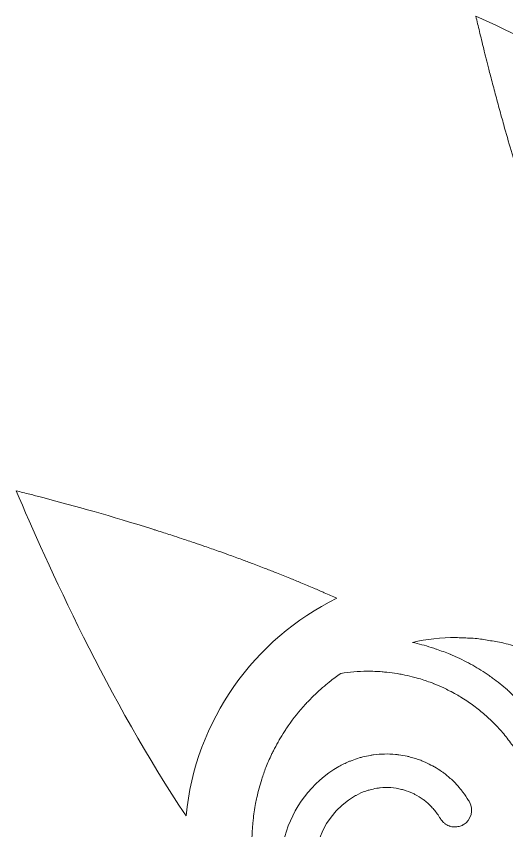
# Model space of a CAD drawing. Header units: millimetres. Extents: x -416 to 1516, y -417 to 43.
# Drawn here: x 453.3 to 467.93, y -41.05 to -16.74 of the extents above; entities that cross this region are included whole.
import ezdxf

# ---------------------------------------------------------------- set-up
doc = ezdxf.new("R2010")
doc.units = ezdxf.units.MM
doc.header["$MEASUREMENT"] = 0
doc.layers.add('Layer 3', color=7, linetype='Continuous')

msp = doc.modelspace()

# ---------------------------------------------------------------- linework, layer by layer
at = {"layer": 'Layer 3', "lineweight": 0}
for points, knots in [([(476.102033029846, -21.75757066961607), (473.3750676984965, -22.4785860909853), (471.2087916573714, -24.58986979542709), (470.4082375939865, -27.2838914011989), (470.1954168203852, -26.80932949810574), (469.9911226581099, -26.32462609517787), (469.7955273619348, -25.83527181334491), (469.795010597612, -25.83393683884438), (469.7944938332893, -25.83260186434384), (469.7938909415793, -25.83126688984331), (469.5982095180171, -25.34154656661504), (469.4111408331681, -24.84719689632847), (469.2330293965807, -24.35368696806643), (469.1304516785073, -24.06959578161402), (469.0315774380807, -23.78606442317796), (468.9349425097194, -23.50358812523426), (468.905142433772, -23.41651333684456), (468.8764620138573, -23.32999837647123), (468.8471787022327, -23.24320350208971), (468.7805161045931, -23.04539042569603), (468.7150592903733, -22.8482448365526), (468.6513250238962, -22.65241269006293), (468.6204052919161, -22.5573711183636), (468.5898300694845, -22.4626740562128), (468.5595993566014, -22.36823537622339), (468.4968124913827, -22.17199412464484), (468.4357481739067, -21.97738929342179), (468.3759757672376, -21.78427015962676), (468.3510849523567, -21.7039133074333), (468.325677373153, -21.62291049983637), (468.3013033225948, -21.54322113489318), (468.1368861405613, -21.00449432838724), (467.9843545379518, -20.48109819679066), (467.8442252790893, -19.9807196094049), (467.8220044132095, -19.90139628585703), (467.8009032033623, -19.82441993360847), (467.7793713565795, -19.74628086163365), (467.7315706567217, -19.5735954504355), (467.6848896128965, -19.4031062876092), (467.6401894989754, -19.23679430305877), (467.6182270152569, -19.15525319929226), (467.596609041087, -19.0744011146228), (467.5754217038527, -18.99451796305857), (467.5319273733514, -18.83068214088816), (467.4901555905927, -18.6709158377597), (467.4497618460282, -18.51463769381005), (467.4323641138277, -18.4474368000009), (467.4143634899173, -18.37857795398946), (467.3975686494267, -18.31286275760833), (467.3445141789538, -18.10516656354132), (467.2936990205464, -17.90343469103316), (467.2464150850113, -17.71186585020649), (467.2017149710902, -17.53073995506948), (467.1593402966216, -17.35648271905619), (467.1198939533155, -17.19131192238524), (467.0818256482035, -17.03229923389418), (467.0462550373183, -16.88110260578527), (467.0130959932728, -16.7382603342281), (469.0245149923359, -17.64111220167817), (472.8475374523176, -19.4827741207056), (476.102033029846, -21.75757066961607)], [0, 0, 0, 0, 1, 1, 1, 2, 2, 2, 3, 3, 3, 4, 4, 4, 5, 5, 5, 6, 6, 6, 7, 7, 7, 8, 8, 8, 9, 9, 9, 10, 10, 10, 11, 11, 11, 12, 12, 12, 13, 13, 13, 14, 14, 14, 15, 15, 15, 16, 16, 16, 17, 17, 17, 18, 18, 18, 19, 19, 19, 20, 20, 20, 20]), ([(453.2998072868487, -30.9070337274958), (453.4275342019643, -30.93868554226654), (453.5625388812925, -30.97259820094947), (453.7036586051071, -31.00855638507676), (453.8160548453134, -31.0371937412979), (453.9348245121674, -31.06802734589089), (454.0551444719897, -31.09937771480666), (454.0820162167747, -31.10637556501107), (454.1066917131878, -31.11264133242487), (454.1338649038277, -31.1197468418632), (455.0347573732205, -31.35577894629638), (456.141494297857, -31.66568681704139), (457.3461149979682, -32.04490570258026), (457.3773361758032, -32.05474575656001), (457.4079113982348, -32.06411210991053), (457.4393478945378, -32.07405982312419), (457.4745309321809, -32.08504106498342), (457.509713969824, -32.0959577113023), (457.5454568354834, -32.10732652640363), (457.6811505339087, -32.15054094289673), (457.8196433724158, -32.19595160776169), (457.9574902555193, -32.24091010384419), (458.0474072476844, -32.27008575623491), (458.1373242398494, -32.29923987677883), (458.22827476066, -32.32931986673442), (458.3597051534222, -32.37285726092927), (458.49277196654, -32.41811720286673), (458.6257095885771, -32.46318335818316), (458.7252297844072, -32.49683763470469), (458.8248791713181, -32.53068569784727), (458.9251314499389, -32.5652227800869), (459.0568202248626, -32.6106980404922), (459.1894564010447, -32.65740061616412), (459.3221787046139, -32.70434004215065), (459.4263928430427, -32.74113796830247), (459.5307361725522, -32.77828040400282), (459.6353809479167, -32.81604726325988), (459.7655624935656, -32.8629866892464), (459.8961316124565, -32.91065819802355), (460.0268729861218, -32.95899719405096), (460.1347906021972, -32.99889570613951), (460.2427082182727, -33.03933251439763), (460.3507980891224, -33.08017842774462), (460.4814533354005, -33.12950788872404), (460.6122377727593, -33.17911726371164), (460.7431083375052, -33.22982476288516), (460.8515427179034, -33.27185492780521), (460.9598909709146, -33.31476789844335), (461.0682822876192, -33.35778852831541), (461.1987222154295, -33.40946496059416), (461.3292052069334, -33.46096913809864), (461.4595159436629, -33.51398054487792), (461.5705341456751, -33.55921895496861), (461.6812939655259, -33.60564161663235), (461.7919676579895, -33.65206427829609), (461.9197376367987, -33.70531253538999), (462.0477229340758, -33.75795790077396), (462.174890021175, -33.8125196005216), (462.2806113888786, -33.85786566984621), (462.3852992279367, -33.90469743659882), (462.4903315765432, -33.95118469380291), (462.6145272687865, -34.00578945724412), (462.7392827890461, -34.05953294681402), (462.8626172074181, -34.11538655736863), (460.3992016806902, -35.3276510630877), (458.638111932324, -37.75500074645439), (458.3660355163764, -40.61089877633937), (456.0692334200539, -37.18442833855666), (454.2010873294836, -33.04966780085338), (453.2998072868487, -30.9070337274958)], [0, 0, 0, 0, 1, 1, 1, 2, 2, 2, 3, 3, 3, 4, 4, 4, 5, 5, 5, 6, 6, 6, 7, 7, 7, 8, 8, 8, 9, 9, 9, 10, 10, 10, 11, 11, 11, 12, 12, 12, 13, 13, 13, 14, 14, 14, 15, 15, 15, 16, 16, 16, 17, 17, 17, 18, 18, 18, 19, 19, 19, 20, 20, 20, 21, 21, 21, 22, 22, 22, 23, 23, 23, 23]), ([(463.7676437913932, -36.29253618111905), (463.7693232754422, -36.29251464927226), (463.7710027594913, -36.29270843589331), (463.7726391798468, -36.29268690404653), (463.920433776164, -36.29145958877991), (464.0677116081584, -36.2981129294358), (464.2143434847494, -36.30922336237573), (464.2629623947849, -36.31292684002237), (464.3112798589656, -36.31912801189582), (464.3596834505333, -36.324166464043), (464.460840066719, -36.33458787788588), (464.561566045969, -36.34750698595557), (464.6616460698155, -36.36367740288946), (464.7156479415468, -36.37244086453006), (464.7694775585038, -36.38202253634842), (464.8231349206866, -36.39244395019129), (464.9208895050805, -36.41143503905374), (465.0178689429903, -36.43380662786107), (465.1142885528837, -36.45826680580635), (465.1639409915649, -36.47086293617429), (465.2138948761011, -36.48227481496918), (465.2631166778466, -36.49629204722479), (465.3933843508826, -36.5332406963041), (465.5220586672567, -36.5752062656838), (465.6490965632752, -36.62190884135572), (465.6503023466951, -36.62236101013816), (465.6515081301149, -36.6226839878399), (465.6527139135347, -36.62313615662234), (465.6866911677581, -36.63566769144993), (465.7198502118036, -36.64964186001198), (465.7534829564783, -36.66294854132376), (465.7571864341249, -36.66441270690498), (465.7608037843844, -36.66611372280083), (465.7645072620311, -36.66759942022884), (465.8642427763291, -36.70721801830921), (465.9634615263043, -36.74806393165621), (466.0606993463755, -36.7936683831422), (466.1143567085583, -36.81881758018453), (466.1662915229984, -36.84756259563958), (466.2191306750034, -36.87454199965844), (466.2899704509189, -36.9103063971647), (466.3605087809793, -36.94647989975982), (466.4296260091522, -36.98575398829166), (466.4864270209652, -37.01813788585302), (466.5417638671971, -37.05336398718969), (466.5974452229774, -37.08792260127611), (466.660145960809, -37.12659379809804), (466.7225452527856, -37.16588941847667), (466.7836956976487, -37.20742435092071), (466.8401521999132, -37.24583716558124), (466.8952737276772, -37.28629550568615), (466.9503091280541, -37.32701222795244), (467.0079714137385, -37.36960222088884), (467.0649016166323, -37.41320421062404), (467.1209274819611, -37.45827036594046), (467.1754461180152, -37.50221686522418), (467.2291896075851, -37.54732608423417), (467.2820718232837, -37.593641086664), (467.3352985485308, -37.64032213048913), (467.3874917451323, -37.68842427620194), (467.4389959226368, -37.73749535501996), (467.4905862275284, -37.78658796568477), (467.5419612139522, -37.83596049035776), (467.5917859074077, -37.8874000723219), (467.6408785180724, -37.93830135811646), (467.6884638994625, -37.99114051012148), (467.7356617076104, -38.04438876721537), (467.7838499807103, -38.09845523448701), (467.8325119544394, -38.1519618737423), (467.8787192976354, -38.20835378046648), (467.9250988956056, -38.26521938781989), (467.9692822452039, -38.32447503016618), (468.0132502763344, -38.38394599098031), (468.0564431609807, -38.44147908558399), (468.1009710201275, -38.49759107829999), (468.1420537837892, -38.55732042127551), (468.1861510060004, -38.62135613360759), (468.2266739416456, -38.68885847327171), (468.2679289600815, -38.7557579212259), (468.3026813607889, -38.81141774515947), (468.3395438824811, -38.86503204364867), (468.3724445443652, -38.92243594717164), (468.9172863953575, -39.87224877245502), (469.0597410936726, -40.97726314934891), (468.7734536588483, -42.0340461894493), (468.4871662240241, -43.09082922954968), (467.806587610913, -43.97294592854791), (466.8567747856296, -44.5176155247659), (466.8552244926612, -44.51854139417757), (466.8535019449186, -44.51920888142783), (466.8519085882567, -44.52011321899271), (466.7483404052313, -44.57930426579866), (466.6419730821243, -44.63085150699671), (466.5340554660488, -44.67768327374932), (466.4991738742606, -44.69282016203764), (466.4636032633754, -44.70537322871202), (466.4282910346516, -44.71921820619337), (466.3513362142498, -44.74940585538287), (466.273692374751, -44.77711734219235), (466.1951011339938, -44.80106075581484), (466.1550949626713, -44.81324778109391), (466.1149596002682, -44.82463812804201), (466.0745658557036, -44.83518873296559), (465.9949841499943, -44.85603156065135), (465.914713425188, -44.87310631515012), (465.8339259360589, -44.88759724803495), (465.7974940513024, -44.89414292945693), (465.7613205487073, -44.90195898983909), (465.7246302817894, -44.90719122860731), (465.608272181775, -44.92383534617043), (465.4911819989701, -44.93580705298167), (465.3734889244553, -44.93931674400726), (465.373316669681, -44.93933827585405), (465.3732305422939, -44.93933827585405), (465.3731444149067, -44.93933827585405), (465.2351252770289, -44.94338626304922), (465.0965463111347, -44.93505343834427), (464.9580965363212, -44.9208639513144), (464.9250236196629, -44.9174834513695), (464.8919076393109, -44.91350005971468), (464.8587916589589, -44.90906449927742), (464.7202126930648, -44.89043945181029), (464.5818059819449, -44.86589314647788), (464.4446050542448, -44.82870764708397), (463.6250168383038, -44.60684349783387), (462.9408208749332, -44.07888261471934), (462.5182799136673, -43.34232119997292), (461.8478643322377, -42.17374481137617), (462.2531798160774, -40.67736758735791), (463.4215839498999, -40.00695200592829), (463.4268377205148, -40.00391601553191), (463.4324790643719, -40.00219346778929), (463.4377758986805, -39.99922207293326), (463.5317839417343, -39.94657670754929), (463.6288064433376, -39.90474032925029), (463.727206983135, -39.86996639669604), (463.7607105367291, -39.8581238809655), (463.7946016635652, -39.84914510085706), (463.8284497267078, -39.8393265787241), (463.904371018464, -39.81734256315885), (463.980809074543, -39.80016014942617), (464.0578069586384, -39.78820997446171), (464.0909660026839, -39.78306386308062), (464.1240389193423, -39.77701341413465), (464.1572840907749, -39.77367597788331), (464.2639097960434, -39.76306077741938), (464.3708369471669, -39.75856062144178), (464.4767305696447, -39.76633361813037), (464.4770750791932, -39.76635514997716), (464.4773765250482, -39.76631208628359), (464.4777210345968, -39.76633361813037), (464.583873039236, -39.7741927422061), (464.6883455598262, -39.79423889156089), (464.791267787448, -39.81990485292601), (464.8129718890051, -39.82530934646849), (464.8346759905622, -39.83047698969637), (464.8561217099578, -39.83665662972304), (464.9556849694816, -39.86533704963774), (465.0531811717141, -39.90116604268434), (465.146887768913, -39.94610300692007), (465.1619600616609, -39.95331617559231), (465.1762141442312, -39.96212270092648), (465.1910711185113, -39.96974497468759), (465.2765094865455, -40.01360534658418), (465.3586750138687, -40.06420518652379), (465.436964808771, -40.1213076441918), (465.4506590633248, -40.13129842109903), (465.4650423369758, -40.1401049464332), (465.4784782093682, -40.15048329658251), (465.5618495201113, -40.2148850503099), (465.6394502959166, -40.28789954275042), (465.7117973011068, -40.36717980260473), (465.7269557212419, -40.38380238832106), (465.7413820585864, -40.40132931160227), (465.7559806507051, -40.41861938456886), (465.8277247641855, -40.50330413796566), (465.8951625083092, -40.5930704072032), (465.9522649659772, -40.69269826226727), (465.9721603924045, -40.72734300374081), (465.9963621881884, -40.7576813758578), (466.0225449138763, -40.78558664928832), (466.030210251331, -40.79372568737222), (466.0386076715763, -40.80044362356846), (466.0466605822731, -40.80797976994244), (466.0665560087004, -40.82649715817566), (466.0872265816119, -40.8433565942066), (466.1095335748789, -40.85819203663996), (466.1197827339475, -40.86501763207011), (466.129945765629, -40.87134799502426), (466.1406255616333, -40.87737691212345), (466.1638799561587, -40.89051133866096), (466.1879525608619, -40.90134185759271), (466.2128864394364, -40.91057901986254), (466.2227910889565, -40.91423943381562), (466.2322651015409, -40.9186534624061), (466.2423420058353, -40.92168945280248), (466.2777403619462, -40.93234771695997), (466.3139569282349, -40.94007764995499), (466.3509486410078, -40.94270453526249), (466.3509486410078, -40.94270453526249), (466.3509486410078, -40.94270453526249), (466.3509917047014, -40.94270453526249), (466.393064933315, -40.94569746196531), (466.4354396077835, -40.94134802891518), (466.4776420274778, -40.93346737299267), (466.4893553521277, -40.93131418831439), (466.500724167229, -40.92875189854723), (466.5123513644917, -40.92571590815086), (466.5516254530236, -40.91542368538867), (466.5903397135391, -40.9014925805202), (466.627417553699, -40.88097273053618), (466.6301736300873, -40.87948703310816), (466.6331880886369, -40.87925018279355), (466.6358580376379, -40.87769988982519), (466.875464428637, -40.74024057996372), (466.9581467202831, -40.43466061042206), (466.8208596651958, -40.1952264741972), (466.8125914360313, -40.18084320054628), (466.8020408311077, -40.16869923896077), (466.7935572834753, -40.1545097519309), (466.74192391489, -40.06790866417043), (466.6862425591097, -39.98522637252444), (466.6271161078441, -39.90611836744439), (466.6016654649468, -39.87207651768076), (466.5750090386297, -39.8397141519662), (466.5482664849255, -39.80709340409024), (466.4977097086794, -39.74544772675105), (466.4449566840615, -39.68660118949362), (466.3900935384589, -39.63010162353552), (466.3634371121418, -39.60269158258101), (466.3377280870831, -39.57437720406161), (466.3101242595076, -39.54819447837371), (466.2305856174918, -39.47263922801282), (466.1477741347651, -39.4015195380892), (466.061043855924, -39.33636416972441), (466.0371004423015, -39.31840660950755), (466.0117789904849, -39.30307593459818), (465.9873618762332, -39.28593658455907), (465.9181585206733, -39.2372961426767), (465.8473618084514, -39.19160556380357), (465.7744980389384, -39.14951080334318), (465.7409083579572, -39.13011060939186), (465.7071464222017, -39.11150709377151), (465.6728677221235, -39.09352800170787), (465.5968172392866, -39.05362948961931), (465.5192164634813, -39.0175636462581), (465.4401515220948, -38.98472757991431), (465.4152607072139, -38.97439229345856), (465.3911450388172, -38.96231292741341), (465.3659527780813, -38.95268819190149), (465.2635903784758, -38.91352176260356), (465.159074794192, -38.88107326950186), (465.0530089169399, -38.8538354833216), (465.022562885589, -38.84601942293944), (464.9917723446896, -38.84037807908235), (464.9610679311773, -38.83357401549898), (464.8786009579991, -38.81525041388681), (464.7954880294175, -38.8004795669938), (464.7115999543516, -38.789455261441), (464.6784409103061, -38.78510582839087), (464.645540248422, -38.78049801317935), (464.6122089496022, -38.77731129985549), (464.3958569531285, -38.75655459955686), (464.1767488802666, -38.75965518549359), (463.9585451449696, -38.78904615635213), (463.9265488206503, -38.79335252570869), (463.8948970058796, -38.79996280267101), (463.8629868089475, -38.80538882806028), (463.7885727464661, -38.81800649027501), (463.7145893209203, -38.83312184671654), (463.640864277536, -38.85181148972402), (463.6051214118765, -38.86087639721958), (463.569679992072, -38.87065185565898), (463.5341524448804, -38.881159396889), (463.4608149747381, -38.9028204347525), (463.3882526510801, -38.92814188656909), (463.3160779006641, -38.95602562815283), (463.2848997865225, -38.96806193050442), (463.2535494176068, -38.97889244943617), (463.2226296856267, -38.99211300336082), (463.1212146872796, -39.03545661093462), (463.0208332175782, -39.0833434381796), (462.9228202510228, -39.13947696274239), (461.2762368638476, -40.08446665434641), (460.7050400323932, -42.19303734609358), (461.6496852144487, -43.839792988043), (462.2052068614452, -44.80820932894673), (463.1045490378697, -45.50222381445031), (464.1820026508816, -45.79402340205097), (464.5456324793497, -45.89255313292912), (464.91460220582, -45.94112897927113), (465.2813326202248, -45.94112897927113), (465.2813756839184, -45.94112897927113), (465.281418747612, -45.94112897927113), (465.281418747612, -45.94112897927113), (465.2814618113055, -45.94112897927113), (465.2815048749991, -45.94112897927113), (465.2815048749991, -45.94112897927113), (465.2816771297734, -45.94112897927113), (465.2818493845476, -45.94110744742435), (465.2820216393219, -45.94110744742435), (465.2821938940962, -45.94110744742435), (465.2823661488704, -45.94112897927113), (465.2824522762575, -45.94112897927113), (466.0028217422233, -45.94112897927113), (466.7140617051531, -45.75319902055076), (467.3555384845066, -45.38509056795181), (468.5370339811731, -44.70726803122891), (469.3836661966732, -43.6101773739511), (469.7398890698481, -42.29552893677976), (470.0959396882486, -40.98088049960842), (469.9188617803068, -39.60628740099374), (469.2410392435839, -38.42479190432731), (469.1383753981234, -38.24573306648144), (469.0255485209815, -38.07636355968785), (468.9082430197087, -37.91164493179934), (468.9048840516106, -37.90695098920069), (468.9015250835125, -37.90234317398917), (468.8981661154144, -37.89764923139052), (468.897606287398, -37.89687408490633), (468.8970464593817, -37.89609893842215), (468.8964866313653, -37.89532379193797), (468.8782276252935, -37.86987314904069), (468.8602700650766, -37.84425025136914), (468.8417526768434, -37.81914411802038), (468.8412359125206, -37.81847663077011), (468.840805275585, -37.81780914351985), (468.8402885112621, -37.81714165626958), (468.8378769444225, -37.81386881555859), (468.8355515049699, -37.81048831561369), (468.8331399381303, -37.80723700674949), (468.7160066916318, -37.64983920676713), (468.593447419744, -37.49847032388397), (468.4640840842729, -37.3550036287701), (468.4617586448203, -37.35241980715616), (468.4592609505935, -37.35002977216327), (468.456935511141, -37.3474890142429), (468.4565910015925, -37.34710144100081), (468.4562034283504, -37.34671386775872), (468.4558158551083, -37.34632629451662), (468.4424661101029, -37.3315769794704), (468.4284273460005, -37.31777506568262), (468.4149484099145, -37.30317647356387), (468.4140440723496, -37.30220754045865), (468.4130966710912, -37.30130320289377), (468.4122353972199, -37.30033426978854), (468.4074122635406, -37.29536041318171), (468.4026752572483, -37.29038655657488), (468.3979382509561, -37.28532657258092), (468.277101526811, -37.15551106832735), (468.1515277963736, -37.03172448117297), (468.0213893144183, -36.91398834296455), (468.0162216711904, -36.90938052775303), (468.0112262827368, -36.9046650533076), (468.0061447668961, -36.89997111070895), (468.005455747799, -36.89934668715224), (468.004766728702, -36.89870073174876), (468.0040777096049, -36.89805477634528), (467.9888331620827, -36.88440358548497), (467.9743206973511, -36.8699557162937), (467.9589469587481, -36.85645524836088), (467.9586024491996, -36.85613227065914), (467.9582579396511, -36.8558092929574), (467.9579134301026, -36.85548631525565), (467.9558463728114, -36.85363457643233), (467.9538654429074, -36.8516751783751), (467.9517983856163, -36.84984497139856), (467.8084824134298, -36.72418511357407), (467.6595681610799, -36.60672888937383), (467.5065197941477, -36.49566762366809), (467.5037637177595, -36.49366516191729), (467.5009215139842, -36.49179189124719), (467.498165437596, -36.48978942949638), (467.4977778643538, -36.48950951548821), (467.4973902911118, -36.48922960148003), (467.4969596541761, -36.48894968747185), (467.4703462915526, -36.46967868460124), (467.4433884193805, -36.45113976452124), (467.4165166745955, -36.43232093043306), (467.4158276554985, -36.43184722980384), (467.4151386364014, -36.43135199732784), (467.4144496173044, -36.43087829669862), (467.4112629039805, -36.42868204832676), (467.4081623180438, -36.42644273626135), (467.4049756047199, -36.4242464878895), (467.2464150850113, -36.31393883682117), (467.0849262341403, -36.20856197866608), (466.9177529757185, -36.11388644836206), (466.7488571695541, -36.01826351679959), (466.574879847549, -35.9334495723221), (466.3984909587042, -35.85408318508066), (466.3964239014131, -35.85315731566899), (466.3943568441219, -35.85238216918481), (466.3922897868308, -35.85145629977315), (466.3919022135887, -35.85128404499889), (466.391471576653, -35.85111179022463), (466.3910840034109, -35.85093953545037), (466.3444029595858, -35.82998904853069), (466.2971190240507, -35.81110561890217), (466.25000734329, -35.79131785170876), (466.2495767063543, -35.7911455969345), (466.2492321968058, -35.79097334216024), (466.2488015598701, -35.79080108738597), (466.2460454834819, -35.78963836765971), (466.2432894070937, -35.78845411608665), (466.2405333307055, -35.78729139636037), (466.1084139188462, -35.73210527305603), (465.9748303414056, -35.6815269649632), (465.8394380888353, -35.63547034469477), (465.83659588506, -35.63450141158955), (465.8337536812846, -35.6335540103311), (465.8308253501222, -35.63258507722588), (465.8303947131865, -35.6324343542984), (465.8299210125573, -35.63228363137092), (465.829447311928, -35.63213290844344), (465.7800963191019, -35.61542419533998), (465.7311759632113, -35.59796186759912), (465.6814804608366, -35.58248046976227), (465.6813082060623, -35.58243740606871), (465.6811359512881, -35.58235127868158), (465.6809636965138, -35.58230821498801), (465.6796717857068, -35.58192064174592), (465.678466002287, -35.58142540926992), (465.67717409148, -35.58103783602782), (465.4929476104063, -35.52384925097268), (465.3070847089771, -35.47230200977463), (465.1183796037725, -35.43208051998434), (465.5401884822478, -35.3394289832779), (465.9767251439225, -35.28723578667636), (466.425879467812, -35.28719272298279), (466.48298192548, -35.28719272298279), (466.5383187717118, -35.29419057318721), (466.5950336561377, -35.29576239800236), (466.7469623670372, -35.29998263997179), (466.8991494600982, -35.30357845838451), (467.0481498398352, -35.3187584103664), (467.1850493216803, -35.33271104708166), (467.3185037080402, -35.35777411673686), (467.4526040498035, -35.38066246986698), (467.5189221378946, -35.39200975312152), (467.587091964809, -35.39786641544645), (467.652721033803, -35.41132381968571), (467.8275596296794, -35.44719587642587), (467.9984794294414, -35.49348934700892), (468.1675905540736, -35.54402459140817), (468.1902420568891, -35.55078559129797), (468.2139701520438, -35.55476898295279), (468.2365355274721, -35.56178836500399), (470.717004276852, -36.33501851482153), (472.5227510754457, -38.65298641653154), (472.5227510754457, -41.3846456904797), (472.5227510754457, -44.53647742254765), (470.1187634458384, -47.13756757760484), (467.0481498398352, -47.450532970593), (466.8991494600982, -47.46571292257489), (466.7470054307308, -47.4693302728344), (466.5950336561377, -47.47352898295705), (466.5383187717118, -47.47510080777219), (466.4829388617864, -47.48209865797661), (466.4258364041184, -47.48209865797661), (463.0640691659181, -47.48175414842808), (460.3290939875653, -44.74649905606719), (460.3290939875653, -41.3846456904797), (460.3290939875653, -41.2107760277085), (460.3390847644725, -41.0392748680834), (460.3534680381235, -40.8690440874185), (460.3569992609958, -40.82647562632888), (460.361047248191, -40.78403635631996), (460.3655258723218, -40.74170474554495), (460.3832681140709, -40.57349795847763), (460.4053167251765, -40.40654001852371), (460.4365809667051, -40.24266113265973), (460.4483804187421, -40.18047715915097), (460.4638833484257, -40.11964969198953), (460.4776637303667, -40.05815473757782), (460.5185742392541, -39.87498331699644), (460.5649969009178, -39.69383589001265), (460.6219271038116, -39.51725321454681), (460.6599954089236, -39.3995170763384), (460.7015088095208, -39.28337429479191), (460.7463811782162, -39.16886793360092), (460.7977131009465, -39.03793277331464), (460.8546433038402, -38.9098398168037), (460.9145879652835, -38.78346940803538), (460.933277608291, -38.74406612842283), (460.953603671654, -38.70561025006873), (460.9731545885328, -38.66665913923863), (461.0169934285826, -38.57915371391328), (461.0624686889878, -38.49263875353994), (461.1103555162329, -38.40756642690106), (461.1341266750811, -38.36534247535996), (461.1583284708649, -38.32344150152061), (461.1831331583588, -38.28184197353622), (461.2330009155077, -38.19795389847039), (461.2851941121093, -38.11561611637291), (461.3389376016792, -38.03437645846137), (461.3626226331403, -37.99852593356798), (461.3855325181172, -37.96215864435182), (461.4099926960624, -37.92682488378122), (461.5679503240611, -37.6987380308109), (461.7408941174207, -37.48193386555477), (461.9276182927213, -37.27774736251337), (461.9565570947973, -37.24605248404907), (461.9868739350675, -37.21562798454496), (462.0165017562407, -37.18455752963736), (462.0835088634288, -37.11427758173826), (462.151894008811, -37.04531107649292), (462.2221739567101, -36.97826090561124), (462.256883293724, -36.9451233934125), (462.2920232676735, -36.91239498630262), (462.3275077511716, -36.88007568428163), (462.3993379920391, -36.81472652929579), (462.4728907806492, -36.75140136790755), (462.5477354800662, -36.68947577656018), (462.5808945241117, -36.66202267191209), (462.6135368038345, -36.63390208001374), (462.6472987395899, -36.60715952630949), (462.7558192473753, -36.52113979841216), (462.866492939839, -36.43770389212877), (462.9807839825621, -36.35909111952472), (463.2424389846668, -36.31693176352398), (463.5054720249657, -36.29492621611194), (463.7676437913932, -36.29253618111905)], [0, 0, 0, 0, 1, 1, 1, 2, 2, 2, 3, 3, 3, 4, 4, 4, 5, 5, 5, 6, 6, 6, 7, 7, 7, 8, 8, 8, 9, 9, 9, 10, 10, 10, 11, 11, 11, 12, 12, 12, 13, 13, 13, 14, 14, 14, 15, 15, 15, 16, 16, 16, 17, 17, 17, 18, 18, 18, 19, 19, 19, 20, 20, 20, 21, 21, 21, 22, 22, 22, 23, 23, 23, 24, 24, 24, 25, 25, 25, 26, 26, 26, 27, 27, 27, 28, 28, 28, 29, 29, 29, 30, 30, 30, 31, 31, 31, 32, 32, 32, 33, 33, 33, 34, 34, 34, 35, 35, 35, 36, 36, 36, 37, 37, 37, 38, 38, 38, 39, 39, 39, 40, 40, 40, 41, 41, 41, 42, 42, 42, 43, 43, 43, 44, 44, 44, 45, 45, 45, 46, 46, 46, 47, 47, 47, 48, 48, 48, 49, 49, 49, 50, 50, 50, 51, 51, 51, 52, 52, 52, 53, 53, 53, 54, 54, 54, 55, 55, 55, 56, 56, 56, 57, 57, 57, 58, 58, 58, 59, 59, 59, 60, 60, 60, 61, 61, 61, 62, 62, 62, 63, 63, 63, 64, 64, 64, 65, 65, 65, 66, 66, 66, 67, 67, 67, 68, 68, 68, 69, 69, 69, 70, 70, 70, 71, 71, 71, 72, 72, 72, 73, 73, 73, 74, 74, 74, 75, 75, 75, 76, 76, 76, 77, 77, 77, 78, 78, 78, 79, 79, 79, 80, 80, 80, 81, 81, 81, 82, 82, 82, 83, 83, 83, 84, 84, 84, 85, 85, 85, 86, 86, 86, 87, 87, 87, 88, 88, 88, 89, 89, 89, 90, 90, 90, 91, 91, 91, 92, 92, 92, 93, 93, 93, 94, 94, 94, 95, 95, 95, 96, 96, 96, 97, 97, 97, 98, 98, 98, 99, 99, 99, 100, 100, 100, 101, 101, 101, 102, 102, 102, 103, 103, 103, 104, 104, 104, 105, 105, 105, 106, 106, 106, 107, 107, 107, 108, 108, 108, 109, 109, 109, 110, 110, 110, 111, 111, 111, 112, 112, 112, 113, 113, 113, 114, 114, 114, 115, 115, 115, 116, 116, 116, 117, 117, 117, 118, 118, 118, 119, 119, 119, 120, 120, 120, 121, 121, 121, 122, 122, 122, 123, 123, 123, 124, 124, 124, 125, 125, 125, 126, 126, 126, 127, 127, 127, 128, 128, 128, 129, 129, 129, 130, 130, 130, 131, 131, 131, 132, 132, 132, 133, 133, 133, 134, 134, 134, 135, 135, 135, 136, 136, 136, 137, 137, 137, 138, 138, 138, 139, 139, 139, 140, 140, 140, 141, 141, 141, 142, 142, 142, 143, 143, 143, 144, 144, 144, 145, 145, 145, 146, 146, 146, 147, 147, 147, 148, 148, 148, 149, 149, 149, 150, 150, 150, 151, 151, 151, 152, 152, 152, 153, 153, 153, 154, 154, 154, 155, 155, 155, 156, 156, 156, 157, 157, 157, 158, 158, 158, 159, 159, 159, 160, 160, 160, 161, 161, 161, 162, 162, 162, 163, 163, 163, 164, 164, 164, 165, 165, 165, 166, 166, 166, 167, 167, 167, 168, 168, 168, 169, 169, 169, 170, 170, 170, 171, 171, 171, 172, 172, 172, 173, 173, 173, 174, 174, 174, 174])]:
    msp.add_open_spline(points, degree=3, knots=knots, dxfattribs=at)

doc.saveas('drawing.dxf')
